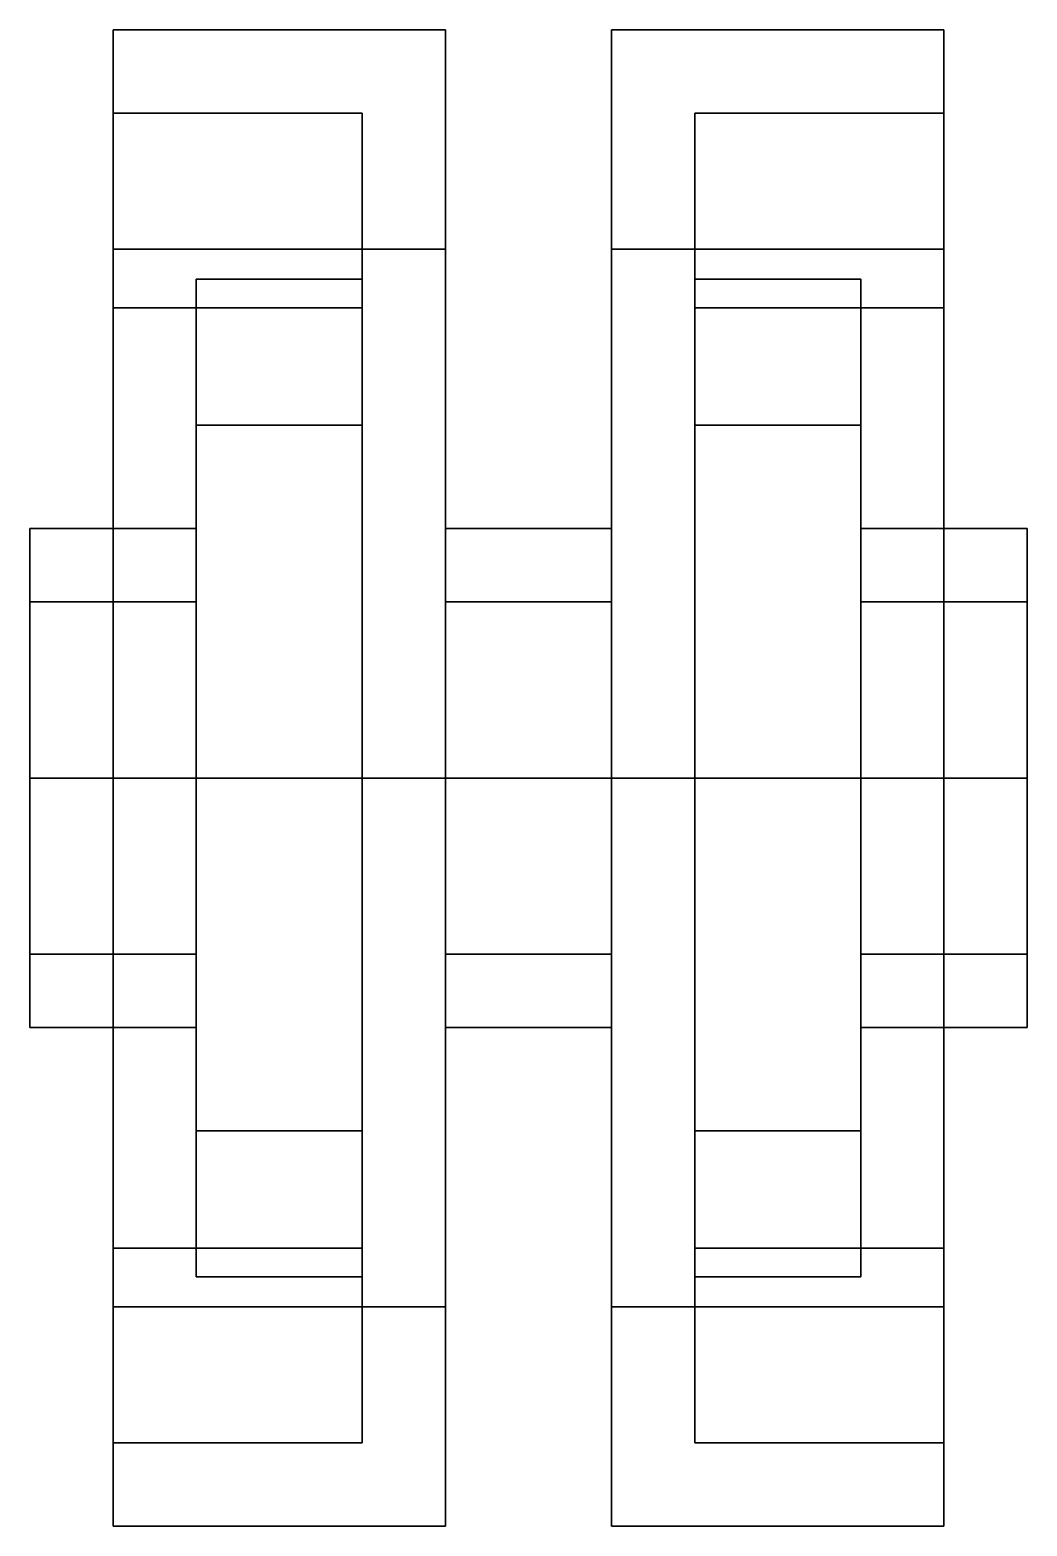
# Model space of a CAD drawing. Extents: x -0.67 to 0.67, y -0.09 to 0.09.
# Drawn here: x -0.67 to -0.55, y -0.09 to 0.09 of the extents above.
import ezdxf

# ---------------------------------------------------------------- set-up
doc = ezdxf.new("R2010")
doc.units = 0
doc.layers.add('WHEELS', color=2, linetype='CONTINUOUS')

msp = doc.modelspace()

# ---------------------------------------------------------------- linework, layer by layer
at = {"layer": 'WHEELS'}
for points in [[(-0.62, 0.09), (-0.62, 0.06364, -0.06364), (-0.66, 0.06364, -0.06364), (-0.66, 0.09)], [(-0.62, 0.06364, 0.06364), (-0.62, 0.09), (-0.66, 0.09), (-0.66, 0.06364, 0.06364)], [(-0.6, 0.09), (-0.6, 0.06364, 0.06364), (-0.56, 0.06364, 0.06364), (-0.56, 0.09)], [(-0.6, 0.06364, -0.06364), (-0.6, 0.09), (-0.56, 0.09), (-0.56, 0.06364, -0.06364)], [(-0.6, 0.03), (-0.6, 0.02121, 0.02121), (-0.6, 0.06364, 0.06364), (-0.6, 0.09)], [(-0.56, 0.09), (-0.56, 0.06364, 0.06364), (-0.56, 0.05657, 0.05657), (-0.56, 0.08)], [(-0.66, 0.09), (-0.66, 0.06364, -0.06364), (-0.66, 0.05657, -0.05657), (-0.66, 0.08)], [(-0.66, 0.06364, 0.06364), (-0.66, 0.09), (-0.66, 0.08), (-0.66, 0.05657, 0.05657)], [(-0.62, 0.03), (-0.62, 0.02121, -0.02121), (-0.62, 0.06364, -0.06364), (-0.62, 0.09)], [(-0.62, 0.02121, 0.02121), (-0.62, 0.03), (-0.62, 0.09), (-0.62, 0.06364, 0.06364)], [(-0.6, 0.02121, -0.02121), (-0.6, 0.03), (-0.6, 0.09), (-0.6, 0.06364, -0.06364)], [(-0.56, 0.06364, -0.06364), (-0.56, 0.09), (-0.56, 0.08), (-0.56, 0.05657, -0.05657)], [(-0.63, 0.05657, -0.05657), (-0.63, 0.08), (-0.66, 0.08), (-0.66, 0.05657, -0.05657)], [(-0.63, 0.08), (-0.63, 0.05657, 0.05657), (-0.66, 0.05657, 0.05657), (-0.66, 0.08)], [(-0.63, 0.08), (-0.63, 0.05657, -0.05657), (-0.63, 0.04243, -0.04243), (-0.63, 0.06)], [(-0.63, 0.05657, 0.05657), (-0.63, 0.08), (-0.63, 0.06), (-0.63, 0.04243, 0.04243)], [(-0.59, 0.05657, 0.05657), (-0.59, 0.08), (-0.56, 0.08), (-0.56, 0.05657, 0.05657)], [(-0.59, 0.08), (-0.59, 0.05657, -0.05657), (-0.56, 0.05657, -0.05657), (-0.56, 0.08)], [(-0.59, 0.05657, -0.05657), (-0.59, 0.08), (-0.59, 0.06), (-0.59, 0.04243, -0.04243)], [(-0.59, 0.08), (-0.59, 0.05657, 0.05657), (-0.59, 0.04243, 0.04243), (-0.59, 0.06)], [(-0.66, 0.06364, -0.06364), (-0.66, 0, -0.09), (-0.66, 0, -0.08), (-0.66, 0.05657, -0.05657)], [(-0.62, 0.06364, -0.06364), (-0.62, 0, -0.09), (-0.66, 0, -0.09), (-0.66, 0.06364, -0.06364)], [(-0.66, 0, 0.09), (-0.66, 0.06364, 0.06364), (-0.66, 0.05657, 0.05657), (-0.66, 0, 0.08)], [(-0.62, 0, 0.09), (-0.62, 0.06364, 0.06364), (-0.66, 0.06364, 0.06364), (-0.66, 0, 0.09)], [(-0.62, 0.02121, -0.02121), (-0.62, 0, -0.03), (-0.62, 0, -0.09), (-0.62, 0.06364, -0.06364)], [(-0.62, 0, 0.03), (-0.62, 0.02121, 0.02121), (-0.62, 0.06364, 0.06364), (-0.62, 0, 0.09)], [(-0.6, 0, -0.09), (-0.6, 0.06364, -0.06364), (-0.56, 0.06364, -0.06364), (-0.56, 0, -0.09)], [(-0.6, 0, -0.03), (-0.6, 0.02121, -0.02121), (-0.6, 0.06364, -0.06364), (-0.6, 0, -0.09)], [(-0.6, 0.06364, 0.06364), (-0.6, 0, 0.09), (-0.56, 0, 0.09), (-0.56, 0.06364, 0.06364)], [(-0.6, 0.02121, 0.02121), (-0.6, 0, 0.03), (-0.6, 0, 0.09), (-0.6, 0.06364, 0.06364)], [(-0.56, 0, -0.09), (-0.56, 0.06364, -0.06364), (-0.56, 0.05657, -0.05657), (-0.56, 0, -0.08)], [(-0.56, 0.06364, 0.06364), (-0.56, 0, 0.09), (-0.56, 0, 0.08), (-0.56, 0.05657, 0.05657)], [(-0.65, 0.06), (-0.65, 0.04243, -0.04243), (-0.65, 0.02121, -0.02121), (-0.65, 0.03)], [(-0.65, 0.04243, 0.04243), (-0.65, 0.06), (-0.65, 0.03), (-0.65, 0.02121, 0.02121)], [(-0.63, 0.06), (-0.63, 0.04243, -0.04243), (-0.65, 0.04243, -0.04243), (-0.65, 0.06)], [(-0.63, 0.04243, 0.04243), (-0.63, 0.06), (-0.65, 0.06), (-0.65, 0.04243, 0.04243)], [(-0.59, 0.06), (-0.59, 0.04243, 0.04243), (-0.57, 0.04243, 0.04243), (-0.57, 0.06)], [(-0.59, 0.04243, -0.04243), (-0.59, 0.06), (-0.57, 0.06), (-0.57, 0.04243, -0.04243)], [(-0.57, 0.04243, -0.04243), (-0.57, 0.06), (-0.57, 0.03), (-0.57, 0.02121, -0.02121)], [(-0.57, 0.06), (-0.57, 0.04243, 0.04243), (-0.57, 0.02121, 0.02121), (-0.57, 0.03)], [(-0.63, 0, -0.08), (-0.63, 0.05657, -0.05657), (-0.66, 0.05657, -0.05657), (-0.66, 0, -0.08)], [(-0.63, 0.05657, 0.05657), (-0.63, 0, 0.08), (-0.66, 0, 0.08), (-0.66, 0.05657, 0.05657)], [(-0.63, 0.05657, -0.05657), (-0.63, 0, -0.08), (-0.63, 0, -0.06), (-0.63, 0.04243, -0.04243)], [(-0.63, 0, 0.08), (-0.63, 0.05657, 0.05657), (-0.63, 0.04243, 0.04243), (-0.63, 0, 0.06)], [(-0.59, 0, 0.08), (-0.59, 0.05657, 0.05657), (-0.56, 0.05657, 0.05657), (-0.56, 0, 0.08)], [(-0.59, 0.05657, -0.05657), (-0.59, 0, -0.08), (-0.56, 0, -0.08), (-0.56, 0.05657, -0.05657)], [(-0.59, 0, -0.08), (-0.59, 0.05657, -0.05657), (-0.59, 0.04243, -0.04243), (-0.59, 0, -0.06)], [(-0.59, 0.05657, 0.05657), (-0.59, 0, 0.08), (-0.59, 0, 0.06), (-0.59, 0.04243, 0.04243)], [(-0.65, 0.04243, -0.04243), (-0.65, 0, -0.06), (-0.65, 0, -0.03), (-0.65, 0.02121, -0.02121)], [(-0.65, 0, 0.06), (-0.65, 0.04243, 0.04243), (-0.65, 0.02121, 0.02121), (-0.65, 0, 0.03)], [(-0.63, 0.04243, -0.04243), (-0.63, 0, -0.06), (-0.65, 0, -0.06), (-0.65, 0.04243, -0.04243)], [(-0.63, 0, 0.06), (-0.63, 0.04243, 0.04243), (-0.65, 0.04243, 0.04243), (-0.65, 0, 0.06)], [(-0.59, 0.04243, 0.04243), (-0.59, 0, 0.06), (-0.57, 0, 0.06), (-0.57, 0.04243, 0.04243)], [(-0.59, 0, -0.06), (-0.59, 0.04243, -0.04243), (-0.57, 0.04243, -0.04243), (-0.57, 0, -0.06)], [(-0.57, 0, -0.06), (-0.57, 0.04243, -0.04243), (-0.57, 0.02121, -0.02121), (-0.57, 0, -0.03)], [(-0.57, 0.04243, 0.04243), (-0.57, 0, 0.06), (-0.57, 0, 0.03), (-0.57, 0.02121, 0.02121)], [(-0.65, 0.03), (-0.65, 0.02121, -0.02121), (-0.67, 0.02121, -0.02121), (-0.67, 0.03)], [(-0.65, 0.02121, 0.02121), (-0.65, 0.03), (-0.67, 0.03), (-0.67, 0.02121, 0.02121)], [(-0.6, 0.02121, 0.02121), (-0.6, 0.03), (-0.62, 0.03), (-0.62, 0.02121, 0.02121)], [(-0.6, 0.03), (-0.6, 0.02121, -0.02121), (-0.62, 0.02121, -0.02121), (-0.62, 0.03)], [(-0.57, 0.03), (-0.57, 0.02121, 0.02121), (-0.55, 0.02121, 0.02121), (-0.55, 0.03)], [(-0.57, 0.02121, -0.02121), (-0.57, 0.03), (-0.55, 0.03), (-0.55, 0.02121, -0.02121)], [(-0.65, 0.02121, -0.02121), (-0.65, 0, -0.03), (-0.67, 0, -0.03), (-0.67, 0.02121, -0.02121)], [(-0.65, 0, 0.03), (-0.65, 0.02121, 0.02121), (-0.67, 0.02121, 0.02121), (-0.67, 0, 0.03)], [(-0.6, 0, 0.03), (-0.6, 0.02121, 0.02121), (-0.62, 0.02121, 0.02121), (-0.62, 0, 0.03)], [(-0.6, 0.02121, -0.02121), (-0.6, 0, -0.03), (-0.62, 0, -0.03), (-0.62, 0.02121, -0.02121)], [(-0.57, 0.02121, 0.02121), (-0.57, 0, 0.03), (-0.55, 0, 0.03), (-0.55, 0.02121, 0.02121)], [(-0.57, 0, -0.03), (-0.57, 0.02121, -0.02121), (-0.55, 0.02121, -0.02121), (-0.55, 0, -0.03)], [(-0.6, -0.02121, -0.02121), (-0.6, 0, -0.03), (-0.6, 0, -0.09), (-0.6, -0.06364, -0.06364)], [(-0.59, -0.05657, -0.05657), (-0.59, 0, -0.08), (-0.59, 0, -0.06), (-0.59, -0.04243, -0.04243)], [(-0.57, -0.04243, -0.04243), (-0.57, 0, -0.06), (-0.57, 0, -0.03), (-0.57, -0.02121, -0.02121)], [(-0.56, -0.06364, -0.06364), (-0.56, 0, -0.09), (-0.56, 0, -0.08), (-0.56, -0.05657, -0.05657)], [(-0.65, 0, -0.03), (-0.65, -0.02121, -0.02121), (-0.67, -0.02121, -0.02121), (-0.67, 0, -0.03)], [(-0.65, -0.02121, 0.02121), (-0.65, 0, 0.03), (-0.67, 0, 0.03), (-0.67, -0.02121, 0.02121)], [(-0.66, 0, -0.09), (-0.66, -0.06364, -0.06364), (-0.66, -0.05657, -0.05657), (-0.66, 0, -0.08)], [(-0.62, 0, -0.09), (-0.62, -0.06364, -0.06364), (-0.66, -0.06364, -0.06364), (-0.66, 0, -0.09)], [(-0.66, -0.06364, 0.06364), (-0.66, 0, 0.09), (-0.66, 0, 0.08), (-0.66, -0.05657, 0.05657)], [(-0.63, -0.05657, -0.05657), (-0.63, 0, -0.08), (-0.66, 0, -0.08), (-0.66, -0.05657, -0.05657)], [(-0.63, 0, 0.08), (-0.63, -0.05657, 0.05657), (-0.66, -0.05657, 0.05657), (-0.66, 0, 0.08)], [(-0.62, -0.06364, 0.06364), (-0.62, 0, 0.09), (-0.66, 0, 0.09), (-0.66, -0.06364, 0.06364)], [(-0.65, -0.04243, 0.04243), (-0.65, 0, 0.06), (-0.65, 0, 0.03), (-0.65, -0.02121, 0.02121)], [(-0.65, 0, -0.06), (-0.65, -0.04243, -0.04243), (-0.65, -0.02121, -0.02121), (-0.65, 0, -0.03)], [(-0.63, 0, -0.06), (-0.63, -0.04243, -0.04243), (-0.65, -0.04243, -0.04243), (-0.65, 0, -0.06)], [(-0.63, -0.04243, 0.04243), (-0.63, 0, 0.06), (-0.65, 0, 0.06), (-0.65, -0.04243, 0.04243)], [(-0.63, -0.05657, 0.05657), (-0.63, 0, 0.08), (-0.63, 0, 0.06), (-0.63, -0.04243, 0.04243)], [(-0.63, 0, -0.08), (-0.63, -0.05657, -0.05657), (-0.63, -0.04243, -0.04243), (-0.63, 0, -0.06)], [(-0.62, 0, -0.03), (-0.62, -0.02121, -0.02121), (-0.62, -0.06364, -0.06364), (-0.62, 0, -0.09)], [(-0.62, -0.02121, 0.02121), (-0.62, 0, 0.03), (-0.62, 0, 0.09), (-0.62, -0.06364, 0.06364)], [(-0.6, -0.02121, 0.02121), (-0.6, 0, 0.03), (-0.62, 0, 0.03), (-0.62, -0.02121, 0.02121)], [(-0.6, 0, -0.03), (-0.6, -0.02121, -0.02121), (-0.62, -0.02121, -0.02121), (-0.62, 0, -0.03)], [(-0.6, -0.06364, -0.06364), (-0.6, 0, -0.09), (-0.56, 0, -0.09), (-0.56, -0.06364, -0.06364)], [(-0.6, 0, 0.09), (-0.6, -0.06364, 0.06364), (-0.56, -0.06364, 0.06364), (-0.56, 0, 0.09)], [(-0.6, 0, 0.03), (-0.6, -0.02121, 0.02121), (-0.6, -0.06364, 0.06364), (-0.6, 0, 0.09)], [(-0.59, 0, 0.06), (-0.59, -0.04243, 0.04243), (-0.57, -0.04243, 0.04243), (-0.57, 0, 0.06)], [(-0.59, -0.04243, -0.04243), (-0.59, 0, -0.06), (-0.57, 0, -0.06), (-0.57, -0.04243, -0.04243)], [(-0.59, -0.05657, 0.05657), (-0.59, 0, 0.08), (-0.56, 0, 0.08), (-0.56, -0.05657, 0.05657)], [(-0.59, 0, -0.08), (-0.59, -0.05657, -0.05657), (-0.56, -0.05657, -0.05657), (-0.56, 0, -0.08)], [(-0.59, 0, 0.08), (-0.59, -0.05657, 0.05657), (-0.59, -0.04243, 0.04243), (-0.59, 0, 0.06)], [(-0.57, 0, 0.03), (-0.57, -0.02121, 0.02121), (-0.55, -0.02121, 0.02121), (-0.55, 0, 0.03)], [(-0.57, -0.02121, -0.02121), (-0.57, 0, -0.03), (-0.55, 0, -0.03), (-0.55, -0.02121, -0.02121)], [(-0.57, 0, 0.06), (-0.57, -0.04243, 0.04243), (-0.57, -0.02121, 0.02121), (-0.57, 0, 0.03)], [(-0.56, 0, 0.09), (-0.56, -0.06364, 0.06364), (-0.56, -0.05657, 0.05657), (-0.56, 0, 0.08)], [(-0.65, -0.02121, -0.02121), (-0.65, -0.03), (-0.67, -0.03), (-0.67, -0.02121, -0.02121)], [(-0.65, -0.03), (-0.65, -0.02121, 0.02121), (-0.67, -0.02121, 0.02121), (-0.67, -0.03)], [(-0.65, -0.06), (-0.65, -0.04243, 0.04243), (-0.65, -0.02121, 0.02121), (-0.65, -0.03)], [(-0.65, -0.04243, -0.04243), (-0.65, -0.06), (-0.65, -0.03), (-0.65, -0.02121, -0.02121)], [(-0.62, -0.03), (-0.62, -0.02121, 0.02121), (-0.62, -0.06364, 0.06364), (-0.62, -0.09)], [(-0.62, -0.02121, -0.02121), (-0.62, -0.03), (-0.62, -0.09), (-0.62, -0.06364, -0.06364)], [(-0.6, -0.03), (-0.6, -0.02121, 0.02121), (-0.62, -0.02121, 0.02121), (-0.62, -0.03)], [(-0.6, -0.02121, -0.02121), (-0.6, -0.03), (-0.62, -0.03), (-0.62, -0.02121, -0.02121)], [(-0.6, -0.02121, 0.02121), (-0.6, -0.03), (-0.6, -0.09), (-0.6, -0.06364, 0.06364)], [(-0.6, -0.03), (-0.6, -0.02121, -0.02121), (-0.6, -0.06364, -0.06364), (-0.6, -0.09)], [(-0.57, -0.02121, 0.02121), (-0.57, -0.03), (-0.55, -0.03), (-0.55, -0.02121, 0.02121)], [(-0.57, -0.03), (-0.57, -0.02121, -0.02121), (-0.55, -0.02121, -0.02121), (-0.55, -0.03)], [(-0.57, -0.04243, 0.04243), (-0.57, -0.06), (-0.57, -0.03), (-0.57, -0.02121, 0.02121)], [(-0.57, -0.06), (-0.57, -0.04243, -0.04243), (-0.57, -0.02121, -0.02121), (-0.57, -0.03)], [(-0.63, -0.04243, -0.04243), (-0.63, -0.06), (-0.65, -0.06), (-0.65, -0.04243, -0.04243)], [(-0.63, -0.06), (-0.63, -0.04243, 0.04243), (-0.65, -0.04243, 0.04243), (-0.65, -0.06)], [(-0.63, -0.08), (-0.63, -0.05657, 0.05657), (-0.63, -0.04243, 0.04243), (-0.63, -0.06)], [(-0.63, -0.05657, -0.05657), (-0.63, -0.08), (-0.63, -0.06), (-0.63, -0.04243, -0.04243)], [(-0.59, -0.04243, 0.04243), (-0.59, -0.06), (-0.57, -0.06), (-0.57, -0.04243, 0.04243)], [(-0.59, -0.06), (-0.59, -0.04243, -0.04243), (-0.57, -0.04243, -0.04243), (-0.57, -0.06)], [(-0.59, -0.05657, 0.05657), (-0.59, -0.08), (-0.59, -0.06), (-0.59, -0.04243, 0.04243)], [(-0.59, -0.08), (-0.59, -0.05657, -0.05657), (-0.59, -0.04243, -0.04243), (-0.59, -0.06)], [(-0.66, -0.09), (-0.66, -0.06364, 0.06364), (-0.66, -0.05657, 0.05657), (-0.66, -0.08)], [(-0.66, -0.06364, -0.06364), (-0.66, -0.09), (-0.66, -0.08), (-0.66, -0.05657, -0.05657)], [(-0.63, -0.08), (-0.63, -0.05657, -0.05657), (-0.66, -0.05657, -0.05657), (-0.66, -0.08)], [(-0.63, -0.05657, 0.05657), (-0.63, -0.08), (-0.66, -0.08), (-0.66, -0.05657, 0.05657)], [(-0.59, -0.08), (-0.59, -0.05657, 0.05657), (-0.56, -0.05657, 0.05657), (-0.56, -0.08)], [(-0.59, -0.05657, -0.05657), (-0.59, -0.08), (-0.56, -0.08), (-0.56, -0.05657, -0.05657)], [(-0.56, -0.06364, 0.06364), (-0.56, -0.09), (-0.56, -0.08), (-0.56, -0.05657, 0.05657)], [(-0.56, -0.09), (-0.56, -0.06364, -0.06364), (-0.56, -0.05657, -0.05657), (-0.56, -0.08)], [(-0.62, -0.06364, -0.06364), (-0.62, -0.09), (-0.66, -0.09), (-0.66, -0.06364, -0.06364)], [(-0.62, -0.09), (-0.62, -0.06364, 0.06364), (-0.66, -0.06364, 0.06364), (-0.66, -0.09)], [(-0.6, -0.06364, 0.06364), (-0.6, -0.09), (-0.56, -0.09), (-0.56, -0.06364, 0.06364)], [(-0.6, -0.09), (-0.6, -0.06364, -0.06364), (-0.56, -0.06364, -0.06364), (-0.56, -0.09)]]:
    msp.add_3dface(points, dxfattribs=at)

doc.saveas('drawing.dxf')
